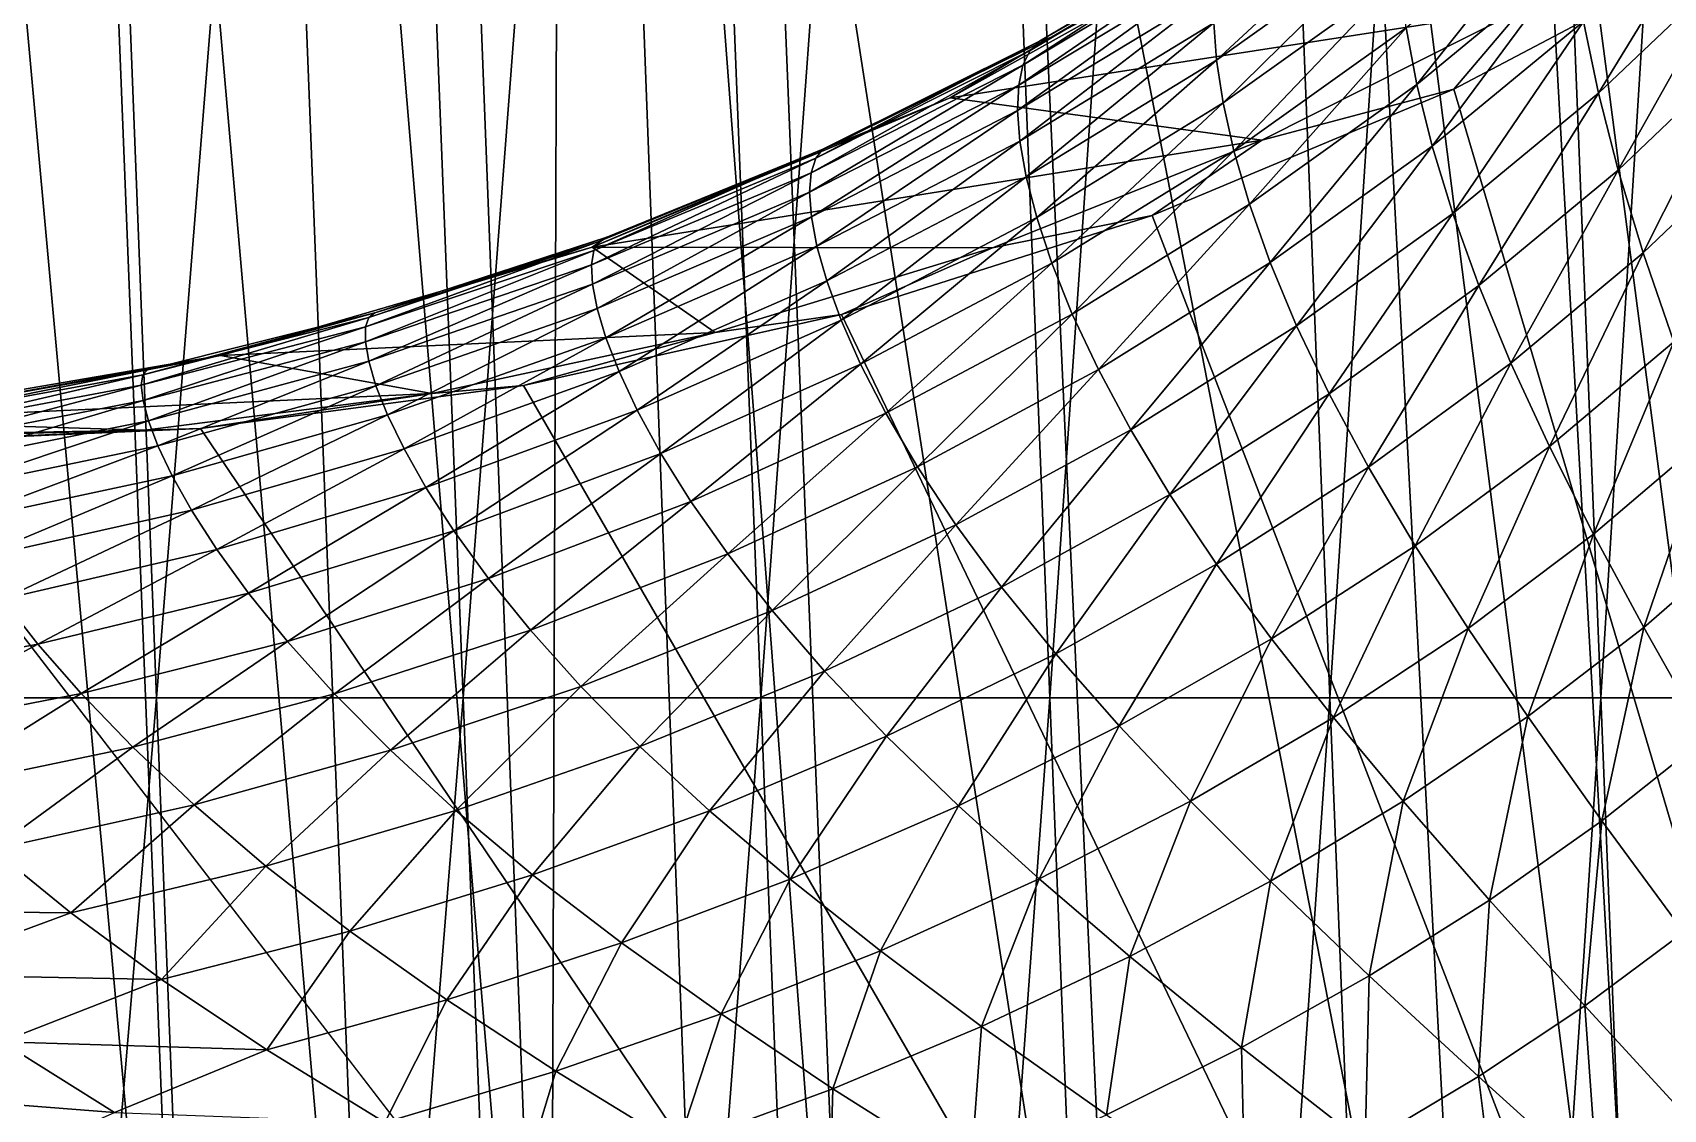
# Model space of a CAD drawing. Extents: x -53 to 3.8, y 0 to 88.2.
# Drawn here: x -5.725 to -3.892, y 13.963 to 15.174 of the extents above; entities that cross this region are included whole.
import ezdxf

# ---------------------------------------------------------------- set-up
doc = ezdxf.new("R2010")
doc.units = 0

msp = doc.modelspace()

# ---------------------------------------------------------------- linework, layer by layer
for points in [[(-5.94829, 17.5623, 18.3568), (-5.5481, 13.1717, 18.4622), (-5.77178, 13.1717, 18.9759)], [(-5.72253, 17.5623, 17.8527), (-5.5481, 13.1717, 18.4622), (-5.94829, 17.5623, 18.3568)], [(-5.72253, 17.5623, 17.8527), (-5.33846, 13.1717, 17.9427), (-5.5481, 13.1717, 18.4622)], [(-5.51043, 17.5623, 17.3428), (-5.33846, 13.1717, 17.9427), (-5.72253, 17.5623, 17.8527)], [(-5.51043, 17.5623, 17.3428), (-5.14303, 13.1717, 17.4178), (-5.33846, 13.1717, 17.9427)], [(-5.31217, 17.5623, 16.8274), (-5.14303, 13.1717, 17.4178), (-5.51043, 17.5623, 17.3428)], [(-5.31217, 17.5623, 16.8274), (-5.12793, 17.5623, 16.3069), (-5.14303, 13.1717, 17.4178)], [(-5.12793, 17.5623, 16.3069), (-4.79609, 8.78113, 17.4686), (-5.14303, 13.1717, 17.4178)], [(-5.12793, 17.5623, 16.3069), (-4.90695, 15.8717, 15.8013), (-4.79934, 13.2264, 16.1358)], [(-4.79609, 8.78113, 17.4686), (-5.12793, 17.5623, 16.3069), (-4.79934, 13.2264, 16.1358)], [(-5.93951, 14.4258, 26.3441), (-5.69811, 17.3109, 25.4557), (-6.05128, 17.3109, 25.8708)], [(-5.93951, 14.4258, 26.3441), (-5.58549, 14.4258, 25.9244), (-5.69811, 17.3109, 25.4557)], [(-5.58549, 14.4258, 25.9244), (-5.35443, 17.3109, 25.0327), (-5.69811, 17.3109, 25.4557)], [(-5.58549, 14.4258, 25.9244), (-5.24111, 14.4258, 25.4969), (-5.35443, 17.3109, 25.0327)], [(-5.24111, 14.4258, 25.4969), (-5.02035, 17.3109, 24.6023), (-5.35443, 17.3109, 25.0327)], [(-5.24111, 14.4258, 25.4969), (-4.90647, 14.4258, 25.0617), (-5.02035, 17.3109, 24.6023)], [(-4.90647, 14.4258, 25.0617), (-4.69599, 17.3109, 24.1645), (-5.02035, 17.3109, 24.6023)], [(-4.90647, 14.4258, 25.0617), (-4.58171, 14.4258, 24.6192), (-4.69599, 17.3109, 24.1645)], [(-4.58171, 14.4258, 24.6192), (-4.38145, 17.3109, 23.7196), (-4.69599, 17.3109, 24.1645)], [(-4.58171, 14.4258, 24.6192), (-4.26692, 14.4258, 24.1695), (-4.38145, 17.3109, 23.7196)], [(-4.26692, 14.4258, 24.1695), (-4.07686, 17.3109, 23.2679), (-4.38145, 17.3109, 23.7196)], [(-4.07686, 17.3109, 23.2679), (-4.26692, 14.4258, 24.1695), (-3.96223, 14.4258, 23.713)], [(-3.78233, 17.3109, 22.8096), (-4.07686, 17.3109, 23.2679), (-3.96223, 14.4258, 23.713)], [(-3.96223, 14.4258, 23.713), (-3.66776, 14.4258, 23.2499), (-3.78233, 17.3109, 22.8096)], [(-4.90695, 15.8717, 15.8013), (-4.61729, 15.8717, 14.4567), (-4.49559, 13.2264, 14.7628)], [(-4.79934, 13.2264, 16.1358), (-4.90695, 15.8717, 15.8013), (-4.49559, 13.2264, 14.7628)], [(-4.61729, 15.8717, 14.4567), (-4.24119, 15.8717, 12.7108), (-4.10119, 13.2264, 12.98)], [(-4.49559, 13.2264, 14.7628), (-4.61729, 15.8717, 14.4567), (-4.10119, 13.2264, 12.98)], [(-4.24119, 15.8717, 12.7108), (-4.05313, 15.8717, 11.8379), (-3.90399, 13.2264, 12.0886)], [(-4.10119, 13.2264, 12.98), (-4.24119, 15.8717, 12.7108), (-3.90399, 13.2264, 12.0886)], [(-4.05313, 15.8717, 11.8379), (-3.86508, 15.8717, 10.965), (-3.70678, 13.2264, 11.1972)], [(-3.90399, 13.2264, 12.0886), (-4.05313, 15.8717, 11.8379), (-3.70678, 13.2264, 11.1972)], [(-4.39419, 15.1425, 3.81448), (-4.19011, 15.3318, 3.76653), (-4.39714, 15.1846, 3.67038)], [(-4.19131, 15.2871, 3.91713), (-4.19011, 15.3318, 3.76653), (-4.39419, 15.1425, 3.81448)], [(-4.16924, 15.1153, 4.3818), (-3.99989, 15.3285, 4.34455), (-4.18131, 15.1788, 4.22432)], [(-3.9932, 15.2605, 4.50829), (-3.99989, 15.3285, 4.34455), (-4.16924, 15.1153, 4.3818)], [(-3.82414, 15.3359, 4.81266), (-3.98173, 15.1862, 4.67505), (-3.96513, 15.1056, 4.84545)], [(-3.82414, 15.3359, 4.81266), (-3.96513, 15.1056, 4.84545), (-3.81381, 15.2493, 4.98859)], [(-4.69379, 15.1003, 2.6223), (-4.31248, 15.3127, 2.70163), (-4.05157, 15.1995, 0.48993)], [(-4.31248, 15.3127, 2.70163), (-4.69379, 15.1003, 2.6223), (-4.57967, 15.1683, 2.7776)], [(-4.3429, 15.3072, 2.83345), (-4.59306, 15.164, 2.9078), (-4.35888, 15.3027, 2.96977)], [(-4.57967, 15.1683, 2.7776), (-4.59306, 15.164, 2.9078), (-4.3429, 15.3072, 2.83345)], [(-4.3429, 15.3072, 2.83345), (-4.31248, 15.3127, 2.70163), (-4.57967, 15.1683, 2.7776)], [(-4.37247, 15.2917, 3.10773), (-4.60387, 15.1536, 3.03963), (-4.61182, 15.137, 3.17275)], [(-4.61182, 15.137, 3.17275), (-4.3834, 15.2742, 3.24697), (-4.37247, 15.2917, 3.10773)], [(-4.35888, 15.3027, 2.96977), (-4.60387, 15.1536, 3.03963), (-4.37247, 15.2917, 3.10773)], [(-4.35888, 15.3027, 2.96977), (-4.59306, 15.164, 2.9078), (-4.60387, 15.1536, 3.03963)], [(-4.38686, 15.0945, 3.96065), (-4.19131, 15.2871, 3.91713), (-4.39419, 15.1425, 3.81448)], [(-4.18851, 15.2361, 4.06962), (-4.19131, 15.2871, 3.91713), (-4.38686, 15.0945, 3.96065)], [(-4.61662, 15.1144, 3.30668), (-4.3834, 15.2742, 3.24697), (-4.61182, 15.137, 3.17275)], [(-4.61662, 15.1144, 3.30668), (-4.39139, 15.2505, 3.38697), (-4.3834, 15.2742, 3.24697)], [(-4.12776, 15.1099), (-4.05157, 15.1995, 0.48993), (-3.80378, 15.281)], [(-4.12776, 15.1099), (-3.80378, 15.281), (-2.82602, 10.7126)], [(-4.61789, 15.0859, 3.4417), (-4.39139, 15.2505, 3.38697), (-4.61662, 15.1144, 3.30668)], [(-4.61789, 15.0859, 3.4417), (-4.39609, 15.2206, 3.52799), (-4.39139, 15.2505, 3.38697)], [(-4.15189, 15.0458, 4.54273), (-3.9932, 15.2605, 4.50829), (-4.16924, 15.1153, 4.3818)], [(-3.98173, 15.1862, 4.67505), (-3.9932, 15.2605, 4.50829), (-4.15189, 15.0458, 4.54273)], [(-3.81381, 15.2493, 4.98859), (-3.96513, 15.1056, 4.84545), (-3.94305, 15.0189, 5.02008)], [(-3.81381, 15.2493, 4.98859), (-3.94305, 15.0189, 5.02008), (-3.79858, 15.1563, 5.16807)], [(-4.37472, 15.0405, 4.10924), (-4.18851, 15.2361, 4.06962), (-4.38686, 15.0945, 3.96065)], [(-4.18131, 15.1788, 4.22432), (-4.18851, 15.2361, 4.06962), (-4.37472, 15.0405, 4.10924)], [(-4.6152, 15.0516, 3.57816), (-4.39609, 15.2206, 3.52799), (-4.61789, 15.0859, 3.4417)], [(-4.6152, 15.0516, 3.57816), (-4.39714, 15.1846, 3.67038), (-4.39609, 15.2206, 3.52799)], [(-4.34336, 15.0528, 0.42924), (-4.69379, 15.1003, 2.6223), (-4.05157, 15.1995, 0.48993)], [(-4.34336, 15.0528, 0.42924), (-4.05157, 15.1995, 0.48993), (-4.12776, 15.1099)], [(-4.60816, 15.0115, 3.71642), (-4.39714, 15.1846, 3.67038), (-4.6152, 15.0516, 3.57816)], [(-4.60816, 15.0115, 3.71642), (-4.39419, 15.1425, 3.81448), (-4.39714, 15.1846, 3.67038)], [(-4.35722, 14.9807, 4.26086), (-4.18131, 15.1788, 4.22432), (-4.37472, 15.0405, 4.10924)], [(-4.16924, 15.1153, 4.3818), (-4.18131, 15.1788, 4.22432), (-4.35722, 14.9807, 4.26086)], [(-4.12882, 14.9704, 4.70779), (-3.98173, 15.1862, 4.67505), (-4.15189, 15.0458, 4.54273)], [(-3.98173, 15.1862, 4.67505), (-4.12882, 14.9704, 4.70779), (-3.96513, 15.1056, 4.84545)], [(-4.59306, 15.164, 2.9078), (-4.84479, 15.0323, 2.97259), (-4.60387, 15.1536, 3.03963)], [(-4.83657, 15.0426, 2.84594), (-4.84479, 15.0323, 2.97259), (-4.59306, 15.164, 2.9078)], [(-4.83657, 15.0426, 2.84594), (-4.59306, 15.164, 2.9078), (-4.57967, 15.1683, 2.7776)], [(-4.82559, 15.0469, 2.72089), (-4.83657, 15.0426, 2.84594), (-4.57967, 15.1683, 2.7776)], [(-4.57967, 15.1683, 2.7776), (-4.69379, 15.1003, 2.6223), (-4.82559, 15.0469, 2.72089)], [(-4.60387, 15.1536, 3.03963), (-4.84993, 15.0161, 3.1005), (-4.61182, 15.137, 3.17275)], [(-4.60387, 15.1536, 3.03963), (-4.84479, 15.0323, 2.97259), (-4.84993, 15.0161, 3.1005)], [(-4.59636, 14.9657, 3.85686), (-4.39419, 15.1425, 3.81448), (-4.60816, 15.0115, 3.71642)], [(-4.38686, 15.0945, 3.96065), (-4.39419, 15.1425, 3.81448), (-4.59636, 14.9657, 3.85686)], [(-3.79858, 15.1563, 5.16807), (-3.94305, 15.0189, 5.02008), (-3.91484, 14.9259, 5.20029)], [(-3.91484, 14.9259, 5.20029), (-3.77791, 15.0566, 5.35239), (-3.79858, 15.1563, 5.16807)], [(-4.61182, 15.137, 3.17275), (-4.84993, 15.0161, 3.1005), (-4.8517, 14.9942, 3.22923)], [(-4.8517, 14.9942, 3.22923), (-4.61662, 15.1144, 3.30668), (-4.61182, 15.137, 3.17275)], [(-4.84966, 14.9666, 3.35905), (-4.61662, 15.1144, 3.30668), (-4.8517, 14.9942, 3.22923)], [(-4.84966, 14.9666, 3.35905), (-4.61789, 15.0859, 3.4417), (-4.61662, 15.1144, 3.30668)], [(-4.46647, 14.968), (-4.34336, 15.0528, 0.42924), (-4.12776, 15.1099)], [(-2.82602, 10.7126), (-4.46647, 14.968), (-4.12776, 15.1099)], [(-4.33388, 14.9152, 4.41624), (-4.16924, 15.1153, 4.3818), (-4.35722, 14.9807, 4.26086)], [(-4.15189, 15.0458, 4.54273), (-4.16924, 15.1153, 4.3818), (-4.33388, 14.9152, 4.41624)], [(-3.96513, 15.1056, 4.84545), (-4.12882, 14.9704, 4.70779), (-4.09965, 14.8892, 4.87765)], [(-3.96513, 15.1056, 4.84545), (-4.09965, 14.8892, 4.87765), (-3.94305, 15.0189, 5.02008)], [(-5.09579, 14.9323, 2.53867), (-4.69379, 15.1003, 2.6223), (-4.34336, 15.0528, 0.42924)], [(-4.69379, 15.1003, 2.6223), (-5.09579, 14.9323, 2.53867), (-4.82559, 15.0469, 2.72089)], [(-4.84336, 14.9334, 3.49032), (-4.61789, 15.0859, 3.4417), (-4.84966, 14.9666, 3.35905)], [(-4.84336, 14.9334, 3.49032), (-4.6152, 15.0516, 3.57816), (-4.61789, 15.0859, 3.4417)], [(-4.5793, 14.9143, 3.99982), (-4.38686, 15.0945, 3.96065), (-4.59636, 14.9657, 3.85686)], [(-4.37472, 15.0405, 4.10924), (-4.38686, 15.0945, 3.96065), (-4.5793, 14.9143, 3.99982)], [(-4.34336, 15.0528, 0.42924), (-4.64615, 14.9316, 0.36626), (-5.09579, 14.9323, 2.53867)], [(-4.83235, 14.8946, 3.62343), (-4.6152, 15.0516, 3.57816), (-4.84336, 14.9334, 3.49032)], [(-4.83235, 14.8946, 3.62343), (-4.60816, 15.0115, 3.71642), (-4.6152, 15.0516, 3.57816)], [(-4.64615, 14.9316, 0.36626), (-4.34336, 15.0528, 0.42924), (-4.46647, 14.968)], [(-3.88014, 14.8261, 5.38838), (-3.77791, 15.0566, 5.35239), (-3.91484, 14.9259, 5.20029)], [(-4.84479, 15.0323, 2.97259), (-5.09665, 14.9124, 3.03056), (-4.84993, 15.0161, 3.1005)], [(-5.09412, 14.9286, 2.90692), (-5.09665, 14.9124, 3.03056), (-4.84479, 15.0323, 2.97259)], [(-5.09579, 14.9323, 2.53867), (-5.07952, 14.9435, 2.66357), (-4.82559, 15.0469, 2.72089)], [(-5.09412, 14.9286, 2.90692), (-4.84479, 15.0323, 2.97259), (-4.83657, 15.0426, 2.84594)], [(-5.08831, 14.9389, 2.78448), (-5.09412, 14.9286, 2.90692), (-4.83657, 15.0426, 2.84594)], [(-4.82559, 15.0469, 2.72089), (-5.07952, 14.9435, 2.66357), (-5.08831, 14.9389, 2.78448)], [(-5.08831, 14.9389, 2.78448), (-4.83657, 15.0426, 2.84594), (-4.82559, 15.0469, 2.72089)], [(-4.55636, 14.8573, 4.14598), (-4.37472, 15.0405, 4.10924), (-4.5793, 14.9143, 3.99982)], [(-4.35722, 14.9807, 4.26086), (-4.37472, 15.0405, 4.10924), (-4.55636, 14.8573, 4.14598)], [(-4.30421, 14.8441, 4.57615), (-4.15189, 15.0458, 4.54273), (-4.33388, 14.9152, 4.41624)], [(-4.12882, 14.9704, 4.70779), (-4.15189, 15.0458, 4.54273), (-4.30421, 14.8441, 4.57615)], [(-4.84993, 15.0161, 3.1005), (-5.09665, 14.9124, 3.03056), (-5.09557, 14.8907, 3.15498)], [(-4.84993, 15.0161, 3.1005), (-5.09557, 14.8907, 3.15498), (-4.8517, 14.9942, 3.22923)], [(-4.81615, 14.8504, 3.75872), (-4.60816, 15.0115, 3.71642), (-4.83235, 14.8946, 3.62343)], [(-4.81615, 14.8504, 3.75872), (-4.59636, 14.9657, 3.85686), (-4.60816, 15.0115, 3.71642)], [(-3.94305, 15.0189, 5.02008), (-4.09965, 14.8892, 4.87765), (-4.06358, 14.802, 5.05371)], [(-3.94305, 15.0189, 5.02008), (-4.06358, 14.802, 5.05371), (-3.91484, 14.9259, 5.20029)], [(-4.8517, 14.9942, 3.22923), (-5.09557, 14.8907, 3.15498), (-5.09041, 14.8634, 3.28043)], [(-5.09041, 14.8634, 3.28043), (-4.84966, 14.9666, 3.35905), (-4.8517, 14.9942, 3.22923)], [(-4.52698, 14.795, 4.29613), (-4.35722, 14.9807, 4.26086), (-4.55636, 14.8573, 4.14598)], [(-4.33388, 14.9152, 4.41624), (-4.35722, 14.9807, 4.26086), (-4.52698, 14.795, 4.29613)], [(-5.08064, 14.8307, 3.4073), (-4.84966, 14.9666, 3.35905), (-5.09041, 14.8634, 3.28043)], [(-5.08064, 14.8307, 3.4073), (-4.84336, 14.9334, 3.49032), (-4.84966, 14.9666, 3.35905)], [(-4.79423, 14.8008, 3.89659), (-4.59636, 14.9657, 3.85686), (-4.81615, 14.8504, 3.75872)], [(-4.81579, 14.8568), (-4.64615, 14.9316, 0.36626), (-4.46647, 14.968)], [(-4.81579, 14.8568), (-4.46647, 14.968), (-2.82602, 10.7126)], [(-4.79423, 14.8008, 3.89659), (-4.5793, 14.9143, 3.99982), (-4.59636, 14.9657, 3.85686)], [(-4.26774, 14.7675, 4.74132), (-4.12882, 14.9704, 4.70779), (-4.30421, 14.8441, 4.57615)], [(-4.12882, 14.9704, 4.70779), (-4.26774, 14.7675, 4.74132), (-4.09965, 14.8892, 4.87765)], [(-5.08831, 14.9389, 2.78448), (-5.34698, 14.8535, 2.72372), (-5.35063, 14.8427, 2.84294)], [(-5.35063, 14.8427, 2.84294), (-5.09412, 14.9286, 2.90692), (-5.08831, 14.9389, 2.78448)], [(-5.07952, 14.9435, 2.66357), (-5.34698, 14.8535, 2.72372), (-5.08831, 14.9389, 2.78448)], [(-5.07952, 14.9435, 2.66357), (-5.34016, 14.8586, 2.60594), (-5.34698, 14.8535, 2.72372)], [(-5.09579, 14.9323, 2.53867), (-5.34016, 14.8586, 2.60594), (-5.07952, 14.9435, 2.66357)], [(-5.09579, 14.9323, 2.53867), (-4.95779, 14.8366, 0.30145), (-5.51353, 14.8108, 2.45177)], [(-5.51353, 14.8108, 2.45177), (-5.34016, 14.8586, 2.60594), (-5.09579, 14.9323, 2.53867)], [(-5.35076, 14.8262, 2.96326), (-5.09665, 14.9124, 3.03056), (-5.09412, 14.9286, 2.90692)], [(-5.35063, 14.8427, 2.84294), (-5.35076, 14.8262, 2.96326), (-5.09412, 14.9286, 2.90692)], [(-4.64615, 14.9316, 0.36626), (-4.95779, 14.8366, 0.30145), (-5.09579, 14.9323, 2.53867)], [(-5.06578, 14.7925, 3.53594), (-4.84336, 14.9334, 3.49032), (-5.08064, 14.8307, 3.4073)], [(-5.06578, 14.7925, 3.53594), (-4.83235, 14.8946, 3.62343), (-4.84336, 14.9334, 3.49032)], [(-4.95779, 14.8366, 0.30145), (-4.64615, 14.9316, 0.36626), (-4.81579, 14.8568)], [(-3.91484, 14.9259, 5.20029), (-4.06358, 14.802, 5.05371), (-4.02017, 14.7084, 5.23839)], [(-4.02017, 14.7084, 5.23839), (-3.88014, 14.8261, 5.38838), (-3.91484, 14.9259, 5.20029)], [(-5.35076, 14.8262, 2.96326), (-5.34704, 14.8042, 3.08425), (-5.09665, 14.9124, 3.03056)], [(-5.09665, 14.9124, 3.03056), (-5.34704, 14.8042, 3.08425), (-5.09557, 14.8907, 3.15498)], [(-4.76587, 14.7458, 4.0377), (-4.5793, 14.9143, 3.99982), (-4.79423, 14.8008, 3.89659)], [(-4.55636, 14.8573, 4.14598), (-4.5793, 14.9143, 3.99982), (-4.76587, 14.7458, 4.0377)], [(-4.49061, 14.7273, 4.45108), (-4.33388, 14.9152, 4.41624), (-4.52698, 14.795, 4.29613)], [(-4.30421, 14.8441, 4.57615), (-4.33388, 14.9152, 4.41624), (-4.49061, 14.7273, 4.45108)], [(-5.09557, 14.8907, 3.15498), (-5.34704, 14.8042, 3.08425), (-5.33894, 14.7767, 3.20619)], [(-5.09557, 14.8907, 3.15498), (-5.33894, 14.7767, 3.20619), (-5.09041, 14.8634, 3.28043)], [(-5.04532, 14.7491, 3.66672), (-4.83235, 14.8946, 3.62343), (-5.06578, 14.7925, 3.53594)], [(-5.04532, 14.7491, 3.66672), (-4.81615, 14.8504, 3.75872), (-4.83235, 14.8946, 3.62343)], [(-4.09965, 14.8892, 4.87765), (-4.26774, 14.7675, 4.74132), (-4.22356, 14.6852, 4.91318)], [(-4.09965, 14.8892, 4.87765), (-4.22356, 14.6852, 4.91318), (-4.06358, 14.802, 5.05371)], [(-5.34698, 14.8535, 2.72372), (-5.60271, 14.7774, 2.7833), (-5.35063, 14.8427, 2.84294)], [(-5.34698, 14.8535, 2.72372), (-5.60093, 14.7889, 2.66626), (-5.60271, 14.7774, 2.7833)], [(-5.34016, 14.8586, 2.60594), (-5.60093, 14.7889, 2.66626), (-5.34698, 14.8535, 2.72372)], [(-5.34016, 14.8586, 2.60594), (-5.59576, 14.7947, 2.55052), (-5.60093, 14.7889, 2.66626)], [(-5.59576, 14.7947, 2.55052), (-5.34016, 14.8586, 2.60594), (-5.51353, 14.8108, 2.45177)], [(-5.09041, 14.8634, 3.28043), (-5.33894, 14.7767, 3.20619), (-5.3259, 14.7438, 3.32943)], [(-5.3259, 14.7438, 3.32943), (-5.08064, 14.8307, 3.4073), (-5.09041, 14.8634, 3.28043)], [(-5.17309, 14.777), (-4.95779, 14.8366, 0.30145), (-4.81579, 14.8568)], [(-5.17309, 14.777), (-4.81579, 14.8568), (-2.82602, 10.7126)], [(-5.01863, 14.7005, 3.80001), (-4.81615, 14.8504, 3.75872), (-5.04532, 14.7491, 3.66672)], [(-5.01863, 14.7005, 3.80001), (-4.79423, 14.8008, 3.89659), (-4.81615, 14.8504, 3.75872)], [(-4.73045, 14.6857, 4.18293), (-4.55636, 14.8573, 4.14598), (-4.76587, 14.7458, 4.0377)], [(-4.52698, 14.795, 4.29613), (-4.55636, 14.8573, 4.14598), (-4.73045, 14.6857, 4.18293)], [(-5.35063, 14.8427, 2.84294), (-5.60271, 14.7774, 2.7833), (-5.60076, 14.7601, 2.90133)], [(-5.60076, 14.7601, 2.90133), (-5.35076, 14.8262, 2.96326), (-5.35063, 14.8427, 2.84294)], [(-4.95779, 14.8366, 0.30145), (-5.27607, 14.768, 0.23525), (-5.51353, 14.8108, 2.45177)], [(-5.30737, 14.7056, 3.45432), (-5.08064, 14.8307, 3.4073), (-5.3259, 14.7438, 3.32943)], [(-5.30737, 14.7056, 3.45432), (-5.06578, 14.7925, 3.53594), (-5.08064, 14.8307, 3.4073)], [(-5.27607, 14.768, 0.23525), (-4.95779, 14.8366, 0.30145), (-5.17309, 14.777)], [(-4.44671, 14.6544, 4.61163), (-4.30421, 14.8441, 4.57615), (-4.49061, 14.7273, 4.45108)], [(-4.26774, 14.7675, 4.74132), (-4.30421, 14.8441, 4.57615), (-4.44671, 14.6544, 4.61163)], [(-5.51353, 14.8108, 2.45177), (-5.27607, 14.768, 0.23525), (-5.94188, 14.7372, 2.36266)], [(-5.51353, 14.8108, 2.45177), (-5.94188, 14.7372, 2.36266), (-5.85518, 14.7484, 2.49532)], [(-5.85518, 14.7484, 2.49532), (-5.59576, 14.7947, 2.55052), (-5.51353, 14.8108, 2.45177)], [(-5.60076, 14.7601, 2.90133), (-5.59472, 14.7374, 3.0199), (-5.35076, 14.8262, 2.96326)], [(-5.59472, 14.7374, 3.0199), (-5.34704, 14.8042, 3.08425), (-5.35076, 14.8262, 2.96326)], [(-3.9705, 14.6099, 5.43041), (-3.88014, 14.8261, 5.38838), (-4.02017, 14.7084, 5.23839)], [(-3.9705, 14.6099, 5.43041), (-3.83989, 14.7212, 5.58283), (-3.88014, 14.8261, 5.38838)], [(-5.85893, 14.7416, 2.60996), (-5.59576, 14.7947, 2.55052), (-5.85518, 14.7484, 2.49532)], [(-5.60093, 14.7889, 2.66626), (-5.59576, 14.7947, 2.55052), (-5.85893, 14.7416, 2.60996)], [(-5.59472, 14.7374, 3.0199), (-5.58401, 14.7091, 3.13926), (-5.34704, 14.8042, 3.08425)], [(-5.34704, 14.8042, 3.08425), (-5.58401, 14.7091, 3.13926), (-5.33894, 14.7767, 3.20619)], [(-5.28278, 14.6623, 3.58121), (-5.06578, 14.7925, 3.53594), (-5.30737, 14.7056, 3.45432)], [(-5.28278, 14.6623, 3.58121), (-5.04532, 14.7491, 3.66672), (-5.06578, 14.7925, 3.53594)], [(-4.98493, 14.6466, 3.93652), (-4.79423, 14.8008, 3.89659), (-5.01863, 14.7005, 3.80001)], [(-4.98493, 14.6466, 3.93652), (-4.76587, 14.7458, 4.0377), (-4.79423, 14.8008, 3.89659)], [(-4.68734, 14.6205, 4.33312), (-4.52698, 14.795, 4.29613), (-4.73045, 14.6857, 4.18293)], [(-4.49061, 14.7273, 4.45108), (-4.52698, 14.795, 4.29613), (-4.68734, 14.6205, 4.33312)], [(-4.06358, 14.802, 5.05371), (-4.22356, 14.6852, 4.91318), (-4.17112, 14.5969, 5.09429)], [(-4.06358, 14.802, 5.05371), (-4.17112, 14.5969, 5.09429), (-4.02017, 14.7084, 5.23839)], [(-5.60093, 14.7889, 2.66626), (-5.8591, 14.7291, 2.72576), (-5.60271, 14.7774, 2.7833)], [(-5.60093, 14.7889, 2.66626), (-5.85893, 14.7416, 2.60996), (-5.8591, 14.7291, 2.72576)], [(-5.60271, 14.7774, 2.7833), (-5.8591, 14.7291, 2.72576), (-5.8553, 14.7107, 2.84238)], [(-5.60271, 14.7774, 2.7833), (-5.8553, 14.7107, 2.84238), (-5.60076, 14.7601, 2.90133)], [(-5.33894, 14.7767, 3.20619), (-5.58401, 14.7091, 3.13926), (-5.56802, 14.6755, 3.25975)], [(-5.33894, 14.7767, 3.20619), (-5.56802, 14.6755, 3.25975), (-5.3259, 14.7438, 3.32943)], [(-5.53618, 14.7288), (-5.27607, 14.768, 0.23525), (-5.17309, 14.777)], [(-2.82602, 10.7126), (-5.53618, 14.7288), (-5.17309, 14.777)], [(-5.27607, 14.768, 0.23525), (-5.5988, 14.7266, 0.16812), (-5.94188, 14.7372, 2.36266)], [(-5.60076, 14.7601, 2.90133), (-5.8553, 14.7107, 2.84238), (-5.84717, 14.6868, 2.95937)], [(-5.84717, 14.6868, 2.95937), (-5.59472, 14.7374, 3.0199), (-5.60076, 14.7601, 2.90133)], [(-5.5988, 14.7266, 0.16812), (-5.27607, 14.768, 0.23525), (-5.53618, 14.7288)], [(-4.39422, 14.5762, 4.77925), (-4.26774, 14.7675, 4.74132), (-4.44671, 14.6544, 4.61163)], [(-4.26774, 14.7675, 4.74132), (-4.39422, 14.5762, 4.77925), (-4.22356, 14.6852, 4.91318)], [(-5.94188, 14.7372, 2.36266), (-5.5988, 14.7266, 0.16812), (-6.37556, 14.7126, 2.27244)], [(-5.84717, 14.6868, 2.95937), (-5.83408, 14.6573, 3.07695), (-5.59472, 14.7374, 3.0199)], [(-5.83408, 14.6573, 3.07695), (-5.58401, 14.7091, 3.13926), (-5.59472, 14.7374, 3.0199)], [(-5.3259, 14.7438, 3.32943), (-5.56802, 14.6755, 3.25975), (-5.54616, 14.6367, 3.38171)], [(-5.54616, 14.6367, 3.38171), (-5.30737, 14.7056, 3.45432), (-5.3259, 14.7438, 3.32943)], [(-5.25147, 14.6137, 3.71047), (-5.04532, 14.7491, 3.66672), (-5.28278, 14.6623, 3.58121)], [(-5.25147, 14.6137, 3.71047), (-5.01863, 14.7005, 3.80001), (-5.04532, 14.7491, 3.66672)], [(-4.94352, 14.5878, 4.07714), (-4.76587, 14.7458, 4.0377), (-4.98493, 14.6466, 3.93652)], [(-4.94352, 14.5878, 4.07714), (-4.73045, 14.6857, 4.18293), (-4.76587, 14.7458, 4.0377)], [(-6.37556, 14.7126, 2.27244), (-5.5988, 14.7266, 0.16812), (-6.1392, 14.7126, 1.13622)], [(-6.1392, 14.7126, 1.13622), (-5.5988, 14.7266, 0.16812), (-5.90286, 14.7126)], [(-5.90286, 14.7126), (-5.5988, 14.7266, 0.16812), (-5.53618, 14.7288)], [(-5.90286, 14.7126), (-5.53618, 14.7288), (-2.82602, 10.7126)], [(-4.63591, 14.5504, 4.48913), (-4.49061, 14.7273, 4.45108), (-4.68734, 14.6205, 4.33312)], [(-4.44671, 14.6544, 4.61163), (-4.49061, 14.7273, 4.45108), (-4.63591, 14.5504, 4.48913)], [(-3.91403, 14.5048, 5.63485), (-3.83989, 14.7212, 5.58283), (-3.9705, 14.6099, 5.43041)], [(-3.91403, 14.5048, 5.63485), (-3.79372, 14.6095, 5.78862), (-3.83989, 14.7212, 5.58283)], [(-46.3078, 10.7126), (-5.90286, 14.7126), (-2.82602, 10.7126)], [(-5.58401, 14.7091, 3.13926), (-5.83408, 14.6573, 3.07695), (-5.81538, 14.6225, 3.19542)], [(-5.58401, 14.7091, 3.13926), (-5.81538, 14.6225, 3.19542), (-5.56802, 14.6755, 3.25975)], [(-5.5178, 14.5926, 3.50547), (-5.30737, 14.7056, 3.45432), (-5.54616, 14.6367, 3.38171)], [(-5.5178, 14.5926, 3.50547), (-5.28278, 14.6623, 3.58121), (-5.30737, 14.7056, 3.45432)], [(-5.21256, 14.5602, 3.8428), (-5.01863, 14.7005, 3.80001), (-5.25147, 14.6137, 3.71047)], [(-5.21256, 14.5602, 3.8428), (-4.98493, 14.6466, 3.93652), (-5.01863, 14.7005, 3.80001)], [(-4.02017, 14.7084, 5.23839), (-4.17112, 14.5969, 5.09429), (-4.11162, 14.5039, 5.28358)], [(-4.11162, 14.5039, 5.28358), (-3.9705, 14.6099, 5.43041), (-4.02017, 14.7084, 5.23839)], [(-4.89368, 14.5242, 4.22277), (-4.73045, 14.6857, 4.18293), (-4.94352, 14.5878, 4.07714)], [(-4.68734, 14.6205, 4.33312), (-4.73045, 14.6857, 4.18293), (-4.89368, 14.5242, 4.22277)], [(-4.22356, 14.6852, 4.91318), (-4.39422, 14.5762, 4.77925), (-4.33247, 14.4922, 4.95658)], [(-4.22356, 14.6852, 4.91318), (-4.33247, 14.4922, 4.95658), (-4.17112, 14.5969, 5.09429)], [(-5.56802, 14.6755, 3.25975), (-5.81538, 14.6225, 3.19542), (-5.7904, 14.5823, 3.31511)], [(-5.56802, 14.6755, 3.25975), (-5.7904, 14.5823, 3.31511), (-5.54616, 14.6367, 3.38171)], [(-5.48222, 14.5434, 3.63136), (-5.28278, 14.6623, 3.58121), (-5.5178, 14.5926, 3.50547)], [(-5.48222, 14.5434, 3.63136), (-5.25147, 14.6137, 3.71047), (-5.28278, 14.6623, 3.58121)], [(-5.16525, 14.5018, 3.97915), (-4.98493, 14.6466, 3.93652), (-5.21256, 14.5602, 3.8428)], [(-5.16525, 14.5018, 3.97915), (-4.94352, 14.5878, 4.07714), (-4.98493, 14.6466, 3.93652)], [(-4.57498, 14.4752, 4.65243), (-4.44671, 14.6544, 4.61163), (-4.63591, 14.5504, 4.48913)], [(-4.39422, 14.5762, 4.77925), (-4.44671, 14.6544, 4.61163), (-4.57498, 14.4752, 4.65243)], [(-5.54616, 14.6367, 3.38171), (-5.7904, 14.5823, 3.31511), (-5.75849, 14.5368, 3.43633)], [(-5.75849, 14.5368, 3.43633), (-5.5178, 14.5926, 3.50547), (-5.54616, 14.6367, 3.38171)], [(-5.43845, 14.4893, 3.76011), (-5.25147, 14.6137, 3.71047), (-5.48222, 14.5434, 3.63136)], [(-5.43845, 14.4893, 3.76011), (-5.21256, 14.5602, 3.8428), (-5.25147, 14.6137, 3.71047)], [(-4.83469, 14.4558, 4.37431), (-4.68734, 14.6205, 4.33312), (-4.89368, 14.5242, 4.22277)], [(-4.63591, 14.5504, 4.48913), (-4.68734, 14.6205, 4.33312), (-4.83469, 14.4558, 4.37431)], [(-4.04438, 14.4048, 5.48628), (-3.9705, 14.6099, 5.43041), (-4.11162, 14.5039, 5.28358)], [(-4.04438, 14.4048, 5.48628), (-3.91403, 14.5048, 5.63485), (-3.9705, 14.6099, 5.43041)], [(-3.84393, 14.381, 5.87757), (-3.79372, 14.6095, 5.78862), (-3.91403, 14.5048, 5.63485)], [(-5.71884, 14.4863, 3.55938), (-5.5178, 14.5926, 3.50547), (-5.75849, 14.5368, 3.43633)], [(-5.71884, 14.4863, 3.55938), (-5.48222, 14.5434, 3.63136), (-5.5178, 14.5926, 3.50547)], [(-4.17112, 14.5969, 5.09429), (-4.33247, 14.4922, 4.95658), (-4.26282, 14.4038, 5.14285)], [(-4.17112, 14.5969, 5.09429), (-4.26282, 14.4038, 5.14285), (-4.11162, 14.5039, 5.28358)], [(-5.10874, 14.4387, 4.12043), (-4.94352, 14.5878, 4.07714), (-5.16525, 14.5018, 3.97915)], [(-5.10874, 14.4387, 4.12043), (-4.89368, 14.5242, 4.22277), (-4.94352, 14.5878, 4.07714)], [(-4.50373, 14.3945, 4.82579), (-4.39422, 14.5762, 4.77925), (-4.57498, 14.4752, 4.65243)], [(-4.39422, 14.5762, 4.77925), (-4.50373, 14.3945, 4.82579), (-4.33247, 14.4922, 4.95658)], [(-5.38561, 14.4304, 3.89266), (-5.21256, 14.5602, 3.8428), (-5.43845, 14.4893, 3.76011)], [(-5.38561, 14.4304, 3.89266), (-5.16525, 14.5018, 3.97915), (-5.21256, 14.5602, 3.8428)], [(-5.9604, 14.4424, 3.49483), (-5.71884, 14.4863, 3.55938), (-5.75849, 14.5368, 3.43633)], [(-5.67042, 14.4307, 3.68495), (-5.48222, 14.5434, 3.63136), (-5.71884, 14.4863, 3.55938)], [(-5.67042, 14.4307, 3.68495), (-5.43845, 14.4893, 3.76011), (-5.48222, 14.5434, 3.63136)], [(-4.76523, 14.3827, 4.53323), (-4.63591, 14.5504, 4.48913), (-4.83469, 14.4558, 4.37431)], [(-4.57498, 14.4752, 4.65243), (-4.63591, 14.5504, 4.48913), (-4.76523, 14.3827, 4.53323)], [(-5.04222, 14.3711, 4.26758), (-4.89368, 14.5242, 4.22277), (-5.10874, 14.4387, 4.12043)], [(-5.04222, 14.3711, 4.26758), (-4.83469, 14.4558, 4.37431), (-4.89368, 14.5242, 4.22277)], [(-5.3228, 14.367, 4.02995), (-5.16525, 14.5018, 3.97915), (-5.38561, 14.4304, 3.89266)], [(-5.3228, 14.367, 4.02995), (-5.10874, 14.4387, 4.12043), (-5.16525, 14.5018, 3.97915)], [(-4.11162, 14.5039, 5.28358), (-4.26282, 14.4038, 5.14285), (-4.18438, 14.3096, 5.34339)], [(-4.18438, 14.3096, 5.34339), (-4.04438, 14.4048, 5.48628), (-4.11162, 14.5039, 5.28358)], [(-3.96123, 14.2877, 5.72847), (-3.91403, 14.5048, 5.63485), (-4.04438, 14.4048, 5.48628)], [(-3.96123, 14.2877, 5.72847), (-3.84393, 14.381, 5.87757), (-3.91403, 14.5048, 5.63485)], [(-5.90756, 14.3846, 3.61766), (-5.71884, 14.4863, 3.55938), (-5.9604, 14.4424, 3.49483)], [(-5.90756, 14.3846, 3.61766), (-5.67042, 14.4307, 3.68495), (-5.71884, 14.4863, 3.55938)], [(-5.61223, 14.3705, 3.81402), (-5.43845, 14.4893, 3.76011), (-5.67042, 14.4307, 3.68495)], [(-5.61223, 14.3705, 3.81402), (-5.38561, 14.4304, 3.89266), (-5.43845, 14.4893, 3.76011)], [(-4.33247, 14.4922, 4.95658), (-4.50373, 14.3945, 4.82579), (-4.42365, 14.3099, 5.0087)], [(-4.33247, 14.4922, 4.95658), (-4.42365, 14.3099, 5.0087), (-4.26282, 14.4038, 5.14285)], [(-4.68433, 14.3044, 4.70241), (-4.57498, 14.4752, 4.65243), (-4.76523, 14.3827, 4.53323)], [(-4.50373, 14.3945, 4.82579), (-4.57498, 14.4752, 4.65243), (-4.68433, 14.3044, 4.70241)], [(-4.96422, 14.299, 4.42204), (-4.83469, 14.4558, 4.37431), (-5.04222, 14.3711, 4.26758)], [(-4.76523, 14.3827, 4.53323), (-4.83469, 14.4558, 4.37431), (-4.96422, 14.299, 4.42204)], [(-5.82774, 11.5406, 26.8175), (-5.58549, 14.4258, 25.9244), (-5.93951, 14.4258, 26.3441)], [(-5.84425, 14.3222, 3.74355), (-5.67042, 14.4307, 3.68495), (-5.90756, 14.3846, 3.61766)], [(-5.84425, 14.3222, 3.74355), (-5.61223, 14.3705, 3.81402), (-5.67042, 14.4307, 3.68495)], [(-5.82774, 11.5406, 26.8175), (-5.47287, 11.5406, 26.3932), (-5.58549, 14.4258, 25.9244)], [(-5.54329, 14.3058, 3.94753), (-5.38561, 14.4304, 3.89266), (-5.61223, 14.3705, 3.81402)], [(-5.47287, 11.5406, 26.3932), (-5.24111, 14.4258, 25.4969), (-5.58549, 14.4258, 25.9244)], [(-5.54329, 14.3058, 3.94753), (-5.3228, 14.367, 4.02995), (-5.38561, 14.4304, 3.89266)], [(-5.47287, 11.5406, 26.3932), (-5.12778, 11.5406, 25.961), (-5.24111, 14.4258, 25.4969)], [(-5.24914, 14.2992, 4.17295), (-5.10874, 14.4387, 4.12043), (-5.3228, 14.367, 4.02995)], [(-5.24914, 14.2992, 4.17295), (-5.04222, 14.3711, 4.26758), (-5.10874, 14.4387, 4.12043)], [(-5.12778, 11.5406, 25.961), (-4.90647, 14.4258, 25.0617), (-5.24111, 14.4258, 25.4969)], [(-5.12778, 11.5406, 25.961), (-4.79259, 11.5406, 25.5212), (-4.90647, 14.4258, 25.0617)], [(-4.79259, 11.5406, 25.5212), (-4.58171, 14.4258, 24.6192), (-4.90647, 14.4258, 25.0617)], [(-4.79259, 11.5406, 25.5212), (-4.46743, 11.5406, 25.0739), (-4.58171, 14.4258, 24.6192)], [(-4.46743, 11.5406, 25.0739), (-4.26692, 14.4258, 24.1695), (-4.58171, 14.4258, 24.6192)], [(-4.26692, 14.4258, 24.1695), (-4.46743, 11.5406, 25.0739), (-4.15239, 11.5406, 24.6195)], [(-3.96223, 14.4258, 23.713), (-4.26692, 14.4258, 24.1695), (-4.15239, 11.5406, 24.6195)], [(-4.15239, 11.5406, 24.6195), (-3.8476, 11.5406, 24.1581), (-3.96223, 14.4258, 23.713)], [(-3.8476, 11.5406, 24.1581), (-3.66776, 14.4258, 23.2499), (-3.96223, 14.4258, 23.713)], [(-4.59361, 14.2224, 4.88161), (-4.50373, 14.3945, 4.82579), (-4.68433, 14.3044, 4.70241)], [(-4.50373, 14.3945, 4.82579), (-4.59361, 14.2224, 4.88161), (-4.42365, 14.3099, 5.0087)], [(-4.26282, 14.4038, 5.14285), (-4.42365, 14.3099, 5.0087), (-4.33366, 14.2197, 5.20664)], [(-4.26282, 14.4038, 5.14285), (-4.33366, 14.2197, 5.20664), (-4.18438, 14.3096, 5.34339)], [(-4.08761, 14.1985, 5.58445), (-4.04438, 14.4048, 5.48628), (-4.18438, 14.3096, 5.34339)], [(-4.08761, 14.1985, 5.58445), (-3.96123, 14.2877, 5.72847), (-4.04438, 14.4048, 5.48628)], [(-5.76939, 14.2553, 3.87348), (-5.61223, 14.3705, 3.81402), (-5.84425, 14.3222, 3.74355)], [(-5.76939, 14.2553, 3.87348), (-5.54329, 14.3058, 3.94753), (-5.61223, 14.3705, 3.81402)], [(-5.16298, 14.2271, 4.32307), (-5.04222, 14.3711, 4.26758), (-5.24914, 14.2992, 4.17295)], [(-5.16298, 14.2271, 4.32307), (-4.96422, 14.299, 4.42204), (-5.04222, 14.3711, 4.26758)], [(-4.8736, 14.222, 4.58681), (-4.76523, 14.3827, 4.53323), (-4.96422, 14.299, 4.42204)], [(-4.68433, 14.3044, 4.70241), (-4.76523, 14.3827, 4.53323), (-4.8736, 14.222, 4.58681)], [(-3.86894, 14.1627, 5.99276), (-3.84393, 14.381, 5.87757), (-3.96123, 14.2877, 5.72847)], [(-5.46261, 14.2369, 4.08645), (-5.3228, 14.367, 4.02995), (-5.54329, 14.3058, 3.94753)], [(-5.46261, 14.2369, 4.08645), (-5.24914, 14.2992, 4.17295), (-5.3228, 14.367, 4.02995)], [(-5.68189, 14.1844, 4.00841), (-5.54329, 14.3058, 3.94753), (-5.76939, 14.2553, 3.87348)], [(-5.68189, 14.1844, 4.00841), (-5.46261, 14.2369, 4.08645), (-5.54329, 14.3058, 3.94753)], [(-5.3684, 14.1638, 4.23216), (-5.24914, 14.2992, 4.17295), (-5.46261, 14.2369, 4.08645)], [(-5.3684, 14.1638, 4.23216), (-5.16298, 14.2271, 4.32307), (-5.24914, 14.2992, 4.17295)], [(-5.06302, 14.1504, 4.48339), (-4.96422, 14.299, 4.42204), (-5.16298, 14.2271, 4.32307)], [(-5.06302, 14.1504, 4.48339), (-4.8736, 14.222, 4.58681), (-4.96422, 14.299, 4.42204)], [(-4.77211, 14.1417, 4.76195), (-4.68433, 14.3044, 4.70241), (-4.8736, 14.222, 4.58681)], [(-4.59361, 14.2224, 4.88161), (-4.68433, 14.3044, 4.70241), (-4.77211, 14.1417, 4.76195)], [(-4.42365, 14.3099, 5.0087), (-4.59361, 14.2224, 4.88161), (-4.49178, 14.1352, 5.07647)], [(-4.42365, 14.3099, 5.0087), (-4.49178, 14.1352, 5.07647), (-4.33366, 14.2197, 5.20664)], [(-4.18438, 14.3096, 5.34339), (-4.33366, 14.2197, 5.20664), (-4.22275, 14.1134, 5.44595)], [(-4.22275, 14.1134, 5.44595), (-4.08761, 14.1985, 5.58445), (-4.18438, 14.3096, 5.34339)], [(-3.98033, 14.0798, 5.8492), (-3.96123, 14.2877, 5.72847), (-4.08761, 14.1985, 5.58445)], [(-3.98033, 14.0798, 5.8492), (-3.86894, 14.1627, 5.99276), (-3.96123, 14.2877, 5.72847)], [(-5.76939, 14.2553, 3.87348), (-5.96494, 14.1872, 3.85915), (-5.68189, 14.1844, 4.00841)], [(-5.57981, 14.1093, 4.14963), (-5.46261, 14.2369, 4.08645), (-5.68189, 14.1844, 4.00841)], [(-5.57981, 14.1093, 4.14963), (-5.3684, 14.1638, 4.23216), (-5.46261, 14.2369, 4.08645)], [(-5.25919, 14.0864, 4.38782), (-5.16298, 14.2271, 4.32307), (-5.3684, 14.1638, 4.23216)], [(-5.25919, 14.0864, 4.38782), (-5.06302, 14.1504, 4.48339), (-5.16298, 14.2271, 4.32307)], [(-4.65823, 14.0566, 4.95324), (-4.59361, 14.2224, 4.88161), (-4.77211, 14.1417, 4.76195)], [(-4.59361, 14.2224, 4.88161), (-4.65823, 14.0566, 4.95324), (-4.49178, 14.1352, 5.07647)], [(-4.95113, 14.0706, 4.65429), (-4.8736, 14.222, 4.58681), (-5.06302, 14.1504, 4.48339)], [(-4.77211, 14.1417, 4.76195), (-4.8736, 14.222, 4.58681), (-4.95113, 14.0706, 4.65429)], [(-4.33366, 14.2197, 5.20664), (-4.49178, 14.1352, 5.07647), (-4.36632, 14.0329, 5.31335)], [(-4.33366, 14.2197, 5.20664), (-4.36632, 14.0329, 5.31335), (-4.22275, 14.1134, 5.44595)], [(-5.96494, 14.1872, 3.85915), (-5.86973, 14.115, 3.98629), (-5.68189, 14.1844, 4.00841)], [(-4.09984, 14.0002, 5.71039), (-4.08761, 14.1985, 5.58445), (-4.22275, 14.1134, 5.44595)], [(-4.09984, 14.0002, 5.71039), (-3.98033, 14.0798, 5.8492), (-4.08761, 14.1985, 5.58445)], [(-5.68189, 14.1844, 4.00841), (-5.86973, 14.115, 3.98629), (-5.57981, 14.1093, 4.14963)], [(-5.46147, 14.0303, 4.30044), (-5.3684, 14.1638, 4.23216), (-5.57981, 14.1093, 4.14963)], [(-5.46147, 14.0303, 4.30044), (-5.25919, 14.0864, 4.38782), (-5.3684, 14.1638, 4.23216)], [(-5.13691, 14.0063, 4.55414), (-5.06302, 14.1504, 4.48339), (-5.25919, 14.0864, 4.38782)], [(-5.13691, 14.0063, 4.55414), (-4.95113, 14.0706, 4.65429), (-5.06302, 14.1504, 4.48339)], [(-3.86381, 13.9529, 6.1426), (-3.86894, 14.1627, 5.99276), (-3.98033, 14.0798, 5.8492)], [(-4.82554, 13.9866, 4.84167), (-4.77211, 14.1417, 4.76195), (-4.95113, 14.0706, 4.65429)], [(-4.65823, 14.0566, 4.95324), (-4.77211, 14.1417, 4.76195), (-4.82554, 13.9866, 4.84167)], [(-4.49178, 14.1352, 5.07647), (-4.65823, 14.0566, 4.95324), (-4.51788, 13.9571, 5.18702)], [(-4.49178, 14.1352, 5.07647), (-4.51788, 13.9571, 5.18702), (-4.36632, 14.0329, 5.31335)], [(-5.86973, 14.115, 3.98629), (-5.75929, 14.0392, 4.11945), (-5.57981, 14.1093, 4.14963)], [(-4.22275, 14.1134, 5.44595), (-4.36632, 14.0329, 5.31335), (-4.22723, 13.9241, 5.57669)], [(-4.22723, 13.9241, 5.57669), (-4.09984, 14.0002, 5.71039), (-4.22275, 14.1134, 5.44595)], [(-5.57981, 14.1093, 4.14963), (-5.75929, 14.0392, 4.11945), (-5.46147, 14.0303, 4.30044)], [(-5.32889, 13.9488, 4.46182), (-5.25919, 14.0864, 4.38782), (-5.46147, 14.0303, 4.30044)], [(-5.32889, 13.9488, 4.46182), (-5.13691, 14.0063, 4.55414), (-5.25919, 14.0864, 4.38782)], [(-3.96623, 13.8793, 6.0054), (-3.98033, 14.0798, 5.8492), (-4.09984, 14.0002, 5.71039)], [(-3.96623, 13.8793, 6.0054), (-3.86381, 13.9529, 6.1426), (-3.98033, 14.0798, 5.8492)], [(-4.99956, 13.9223, 4.73715), (-4.95113, 14.0706, 4.65429), (-5.13691, 14.0063, 4.55414)], [(-4.99956, 13.9223, 4.73715), (-4.82554, 13.9866, 4.84167), (-4.95113, 14.0706, 4.65429)], [(-5.63265, 13.96, 4.26206), (-5.75929, 14.0392, 4.11945), (-5.84879, 13.9769, 4.1347)], [(-5.75929, 14.0392, 4.11945), (-5.63265, 13.96, 4.26206), (-5.46147, 14.0303, 4.30044)], [(-4.67064, 13.8888, 5.0718), (-4.65823, 14.0566, 4.95324), (-4.82554, 13.9866, 4.84167)], [(-4.65823, 14.0566, 4.95324), (-4.67064, 13.8888, 5.0718), (-4.51788, 13.9571, 5.18702)], [(-5.46147, 14.0303, 4.30044), (-5.63265, 13.96, 4.26206), (-5.32889, 13.9488, 4.46182)], [(-4.36632, 14.0329, 5.31335), (-4.51788, 13.9571, 5.18702), (-4.36213, 13.8517, 5.44842)], [(-4.36632, 14.0329, 5.31335), (-4.36213, 13.8517, 5.44842), (-4.22723, 13.9241, 5.57669)], [(-5.17981, 13.8639, 4.63997), (-5.13691, 14.0063, 4.55414), (-5.32889, 13.9488, 4.46182)], [(-5.17981, 13.8639, 4.63997), (-4.99956, 13.9223, 4.73715), (-5.13691, 14.0063, 4.55414)], [(-4.82996, 13.8252, 4.96295), (-4.82554, 13.9866, 4.84167), (-4.99956, 13.9223, 4.73715)], [(-4.67064, 13.8888, 5.0718), (-4.82554, 13.9866, 4.84167), (-4.82996, 13.8252, 4.96295)], [(-4.07582, 13.8084, 5.87241), (-4.09984, 14.0002, 5.71039), (-4.22723, 13.9241, 5.57669)], [(-4.07582, 13.8084, 5.87241), (-3.96623, 13.8793, 6.0054), (-4.09984, 14.0002, 5.71039)], [(-5.63265, 13.96, 4.26206), (-5.84879, 13.9769, 4.1347), (-5.89332, 13.8444, 4.22326)]]:
    msp.add_3dface(points)

doc.saveas('drawing.dxf')
